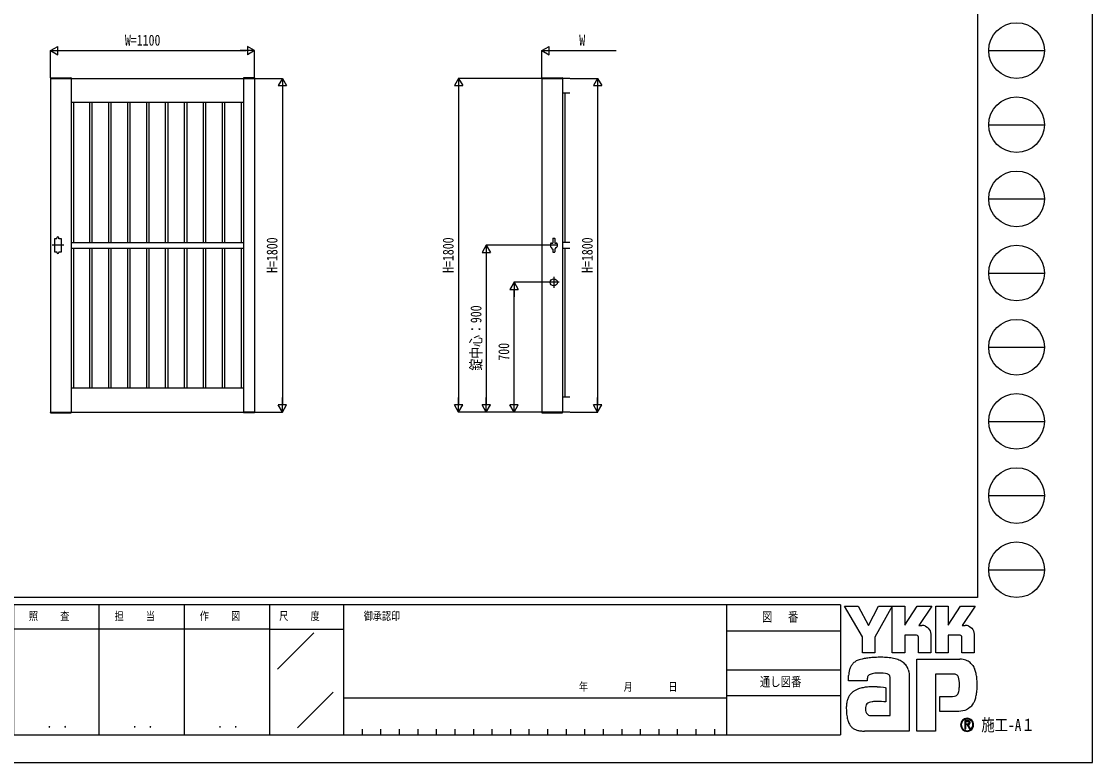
# Model space of a CAD drawing. Units: millimetres, scale not verified. Extents: x -8410 to 8410, y -5940 to 5940.
# Drawn here: x 2632 to 8410, y -5940 to -1943 of the extents above; entities that cross this region are included whole.
import ezdxf
from ezdxf.enums import TextEntityAlignment as Align

# ---------------------------------------------------------------- set-up
doc = ezdxf.new("R2010")
doc.units = ezdxf.units.MM
doc.header["$LTSCALE"] = 30
for name, color, linetype in [('0-2_YKK_A1', 4, 'Continuous'), ('0-3_YKK_D', 6, 'Continuous'), ('0-4_YKK_ZWAK', 7, 'Continuous')]:
    doc.layers.add(name, color=color, linetype=linetype)
doc.styles.add('ＭＳ ゴシック', font='')
doc.styles.get('ＭＳ ゴシック').set_extended_font_data('MS Gothic')

msp = doc.modelspace()

# ---------------------------------------------------------------- linework, layer by layer
at = {"layer": '0-2_YKK_A1'}
for p, q in [((2789.67, -2247.45), (2789.54, -2250)), ((2789.54, -2250), (2900.54, -2250)), ((2790.04, -2250), (3890.04, -2250)), ((2790.67, -2246.5), (2899.41, -2246.5)), ((2900.04, -2250), (2900.04, -4050)), ((2900.41, -2247.45), (2900.54, -2250)), ((3829.67, -2247.45), (3829.54, -2250)), ((3890.54, -2250), (3829.54, -2250)), ((3830.04, -2250), (3830.04, -4050)), ((3889.41, -2246.5), (3830.67, -2246.5)), ((3890.04, -2250), (3890.04, -4050)), ((3890.41, -2247.45), (3890.54, -2250)), ((5439.67, -2247.45), (5439.54, -2250)), ((5439.54, -2250), (5550.54, -2250)), ((5440.04, -2250), (5440.04, -4050)), ((5590.04, -2250), (5440.04, -2250)), ((5440.67, -2246.5), (5549.41, -2246.5)), ((5550.04, -2250), (5550.04, -4050)), ((5550.41, -2247.45), (5550.54, -2250)), ((5590.04, -2330), (5550.04, -2330)), ((5563.54, -2330), (5563.54, -3133.98)), ((3830.04, -2380), (2900.04, -2380)), ((2912.84, -2380), (2912.84, -3134.5)), ((2999.64, -2380), (2999.64, -3134.5)), ((3012.84, -2380), (3012.84, -3134.5)), ((3101.84, -2380), (3101.84, -3134.5)), ((3115.04, -2380), (3115.04, -3134.5)), ((3204.04, -2380), (3204.04, -3134.5)), ((3217.24, -2380), (3217.24, -3134.5)), ((3306.24, -2380), (3306.24, -3134.5)), ((3319.44, -2380), (3319.44, -3134.5)), ((3408.44, -2380), (3408.44, -3134.5)), ((3421.64, -2380), (3421.64, -3134.5)), ((3510.64, -2380), (3510.64, -3134.5)), ((3523.84, -2380), (3523.84, -3134.5)), ((3612.84, -2380), (3612.84, -3134.5)), ((3626.04, -2380), (3626.04, -3134.5)), ((3715.04, -2380), (3715.04, -3134.5)), ((3728.24, -2380), (3728.24, -3134.5)), ((3817.24, -2380), (3817.24, -3134.5)), ((2824.04, -3115), (2824.04, -3110)), ((2834.04, -3115), (2834.04, -3110)), ((5498.79, -3114.5), (5498.79, -3138)), ((5500.79, -3112.5), (5507.29, -3112.5)), ((5509.29, -3114.5), (5509.29, -3138)), ((2860.54, -3150), (2797.54, -3150)), ((2900.04, -3134.5), (3830.04, -3134.5)), ((2900.04, -3165.5), (3830.04, -3165.5)), ((2912.84, -3165.5), (2912.84, -3920)), ((2999.64, -3165.5), (2999.64, -3920)), ((3012.84, -3165.5), (3012.84, -3920)), ((3101.84, -3165.5), (3101.84, -3920)), ((3115.04, -3165.5), (3115.04, -3920)), ((3204.04, -3165.5), (3204.04, -3920)), ((3217.24, -3165.5), (3217.24, -3920)), ((3306.24, -3165.5), (3306.24, -3920)), ((3319.44, -3165.5), (3319.44, -3920)), ((3408.44, -3165.5), (3408.44, -3920)), ((3421.64, -3165.5), (3421.64, -3920)), ((3510.64, -3165.5), (3510.64, -3920)), ((3523.84, -3165.5), (3523.84, -3920)), ((3612.84, -3165.5), (3612.84, -3920)), ((3626.04, -3165.5), (3626.04, -3920)), ((3715.04, -3165.5), (3715.04, -3920)), ((3728.24, -3165.5), (3728.24, -3920)), ((3817.24, -3165.5), (3817.24, -3920)), ((5526.04, -3150), (5482.04, -3150)), ((5486.54, -3143), (5486.54, -3157)), ((5491.54, -3138), (5498.79, -3138)), ((5498.79, -3170.84), (5498.79, -3185.5)), ((5509.29, -3138), (5516.54, -3138)), ((5509.29, -3170.84), (5509.29, -3185.5)), ((5521.54, -3143), (5521.54, -3157)), ((5550.04, -3133.98), (5590.04, -3133.98)), ((5550.04, -3164.98), (5590.04, -3164.98)), ((5563.54, -3164.98), (5563.54, -3970)), ((2824.04, -3185), (2824.04, -3190)), ((2834.04, -3185), (2834.04, -3190)), ((5500.79, -3187.5), (5507.29, -3187.5)), ((5533.04, -3350), (5475.04, -3350)), ((5504.04, -3321), (5504.04, -3379)), ((3830.04, -3920), (2900.04, -3920)), ((5590.04, -3970), (5550.04, -3970)), ((2789.54, -4050), (2900.54, -4050)), ((2789.67, -4052.55), (2789.54, -4050)), ((2790.67, -4053.5), (2899.41, -4053.5)), ((2900.41, -4052.55), (2900.54, -4050)), ((3890.54, -4050), (3829.54, -4050)), ((3829.67, -4052.55), (3829.54, -4050)), ((3889.41, -4053.5), (3830.67, -4053.5)), ((3890.41, -4052.55), (3890.54, -4050)), ((5439.54, -4050), (5550.54, -4050)), ((5439.67, -4052.55), (5439.54, -4050)), ((5590.04, -4050), (5440.04, -4050)), ((5440.67, -4053.5), (5549.41, -4053.5)), ((5550.41, -4052.55), (5550.54, -4050))]:
    msp.add_line(p, q, dxfattribs=at)
for points in [[(2790.04, -2250), (2790.04, -4050), (3890.04, -4050)], [(2824.04, -3115), (2810.04, -3115), (2810.04, -3185), (2824.04, -3185)], [(2834.04, -3185), (2848.04, -3185), (2848.04, -3115), (2834.04, -3115)]]:
    msp.add_lwpolyline(points, dxfattribs=at)
msp.add_circle((5504.04, -3350), 19, dxfattribs=at)
for centre, radius, start, end in [((2790.67, -2247.5), 1, 90, 177), ((2899.41, -2247.5), 1, 3, 90), ((3830.67, -2247.5), 1, 90, 177), ((3889.41, -2247.5), 1, 3, 90), ((5440.67, -2247.5), 1, 90, 177), ((5549.41, -2247.5), 1, 3, 90), ((2829.04, -3110), 5, 0, 180), ((5500.79, -3114.5), 2, 90, 180), ((5507.29, -3114.5), 2, 0, 90), ((5491.54, -3143), 5, 90, 180), ((5491.54, -3157), 5, 180, 270), ((5504.04, -3159.56), 12.5, 191.55262, 245.16541), ((5504.04, -3159.5), 12.5, 294.83459, 348.44738), ((5504.04, -3159.56), 12.5, 294.83459, 348.44738), ((5516.54, -3143), 5, 0, 90), ((5516.54, -3157), 5, 270, 0), ((2829.04, -3190), 5, 180, 0), ((5500.79, -3185.5), 2, 180, 270), ((5507.29, -3185.5), 2, 270, 0), ((2790.67, -4052.5), 1, 183, 270), ((2899.41, -4052.5), 1, 270, 357), ((3830.67, -4052.5), 1, 183, 270), ((3889.41, -4052.5), 1, 270, 357), ((5440.67, -4052.5), 1, 183, 270), ((5549.41, -4052.5), 1, 270, 357)]:
    msp.add_arc(centre, radius, start, end, dxfattribs=at)
at = {"layer": '0-3_YKK_D'}
for p, q in [((2790.04, -2100), (2829.01, -2077.5)), ((2829.01, -2122.5), (2829.01, -2077.5)), ((3890.04, -2100), (3851.07, -2077.5)), ((3851.07, -2077.5), (3851.07, -2122.5)), ((5440.04, -2100), (5479.01, -2077.5)), ((5479.01, -2122.5), (5479.01, -2077.5)), ((2790.04, -2248), (2790.04, -2099)), ((2790.04, -2100), (2829.01, -2122.5)), ((2790.04, -2100), (2867.98, -2100)), ((2835.04, -2100), (3845.04, -2100)), ((3890.04, -2100), (3812.1, -2100)), ((3890.04, -2100), (3851.07, -2122.5)), ((3890.04, -2248), (3890.04, -2099)), ((5440.04, -2248), (5440.04, -2099)), ((5440.04, -2100), (5479.01, -2122.5)), ((5440.04, -2100), (5517.98, -2100)), ((5485.04, -2100), (5840.04, -2100)), ((3892.04, -2250), (4041.04, -2250)), ((4040.04, -2250), (4017.54, -2288.97)), ((4040.04, -2250), (4062.54, -2288.97)), ((4040.04, -2250), (4040.04, -2327.94)), ((4990.04, -2250), (4967.54, -2288.97)), ((5438.04, -2250), (4989.04, -2250)), ((4990.04, -2250), (5012.54, -2288.97)), ((4990.04, -2250), (4990.04, -2327.94)), ((5592.04, -2250), (5741.04, -2250)), ((5740.04, -2250), (5717.54, -2288.97)), ((5740.04, -2250), (5762.54, -2288.97)), ((5740.04, -2250), (5740.04, -2327.94)), ((4017.54, -2288.97), (4062.54, -2288.97)), ((4040.04, -2295), (4040.04, -4005)), ((4967.54, -2288.97), (5012.54, -2288.97)), ((4990.04, -2295), (4990.04, -4005)), ((5717.54, -2288.97), (5762.54, -2288.97)), ((5740.04, -2295), (5740.04, -4005)), ((5140.04, -3150), (5117.54, -3188.97)), ((5480.04, -3150), (5139.04, -3150)), ((5140.04, -3150), (5162.54, -3188.97)), ((5140.04, -3150), (5140.04, -3227.94)), ((5117.54, -3188.97), (5162.54, -3188.97)), ((5140.04, -3195), (5140.04, -4005)), ((5290.04, -3350), (5267.54, -3388.97)), ((5473.04, -3350), (5289.04, -3350)), ((5290.04, -3350), (5312.54, -3388.97)), ((5290.04, -3350), (5290.04, -3427.94)), ((5267.54, -3388.97), (5312.54, -3388.97)), ((5290.04, -4005), (5290.04, -3395)), ((4040.04, -4050), (4040.04, -3972.06)), ((4990.04, -4050), (4990.04, -3972.06)), ((5140.04, -4050), (5140.04, -3972.06)), ((5290.04, -4050), (5290.04, -3972.06)), ((5740.04, -4050), (5740.04, -3972.06)), ((4040.04, -4050), (4017.54, -4011.03)), ((4062.54, -4011.03), (4017.54, -4011.03)), ((4040.04, -4050), (4062.54, -4011.03)), ((4990.04, -4050), (4967.54, -4011.03)), ((5012.54, -4011.03), (4967.54, -4011.03)), ((4990.04, -4050), (5012.54, -4011.03)), ((5140.04, -4050), (5117.54, -4011.03)), ((5162.54, -4011.03), (5117.54, -4011.03)), ((5140.04, -4050), (5162.54, -4011.03)), ((5290.04, -4050), (5267.54, -4011.03)), ((5312.54, -4011.03), (5267.54, -4011.03)), ((5290.04, -4050), (5312.54, -4011.03)), ((5740.04, -4050), (5717.54, -4011.03)), ((5762.54, -4011.03), (5717.54, -4011.03)), ((5740.04, -4050), (5762.54, -4011.03)), ((3892.04, -4050), (4041.04, -4050)), ((5438.04, -4050), (4989.04, -4050)), ((5438.04, -4050), (5139.04, -4050)), ((5438.04, -4050), (5289.04, -4050)), ((5592.04, -4050), (5741.04, -4050))]:
    msp.add_line(p, q, dxfattribs=at)
at = {"layer": '0-4_YKK_ZWAK'}
for p, q in [((7790.04, 5550), (7790.04, -5050)), ((7850.04, -2100), (8150.04, -2100)), ((7850.04, -2500), (8150.04, -2500)), ((7850.04, -2900), (8150.04, -2900)), ((7850.04, -3300), (8150.04, -3300)), ((7850.04, -3700), (8150.04, -3700)), ((7850.04, -4100), (8150.04, -4100)), ((7850.04, -4500), (8150.04, -4500)), ((7850.04, -4900), (8150.04, -4900)), ((7790.04, -5050), (-7809.96, -5050)), ((3050.04, -5090), (3050.04, -5790)), ((3510.04, -5090), (3510.04, -5790)), ((3970.04, -5090), (3970.04, -5790)), ((4370.04, -5090), (3970.04, -5090)), ((6435.04, -5090), (4370.04, -5090)), ((4370.04, -5090), (4370.04, -5790)), ((6435.04, -5090), (6435.04, -5790)), ((7050.04, -5090), (6435.04, -5090)), ((7050.04, -5090), (7050.04, -5790)), ((3970.04, -5220), (2590.04, -5220)), ((3970.04, -5220), (4370.04, -5220)), ((4014.21, -5436.58), (4210.07, -5240.72)), ((6435.04, -5230), (7050.04, -5230)), ((6435.04, -5440), (7050.04, -5440)), ((4121.34, -5751.98), (4313.78, -5559.54)), ((4370.04, -5590), (6435.04, -5590)), ((7050.04, -5580), (6435.04, -5580)), ((4470.04, -5760), (4470.04, -5790)), ((4570.04, -5760), (4570.04, -5790)), ((4670.04, -5760), (4670.04, -5790)), ((4770.04, -5760), (4770.04, -5790)), ((4870.04, -5760), (4870.04, -5790)), ((4970.04, -5760), (4970.04, -5790)), ((5070.04, -5760), (5070.04, -5790)), ((5170.04, -5760), (5170.04, -5790)), ((5270.04, -5760), (5270.04, -5790)), ((5370.04, -5760), (5370.04, -5790)), ((5470.04, -5760), (5470.04, -5790)), ((5570.04, -5760), (5570.04, -5790)), ((5670.04, -5760), (5670.04, -5790)), ((5770.04, -5760), (5770.04, -5790)), ((5870.04, -5760), (5870.04, -5790)), ((5970.04, -5760), (5970.04, -5790)), ((6070.04, -5760), (6070.04, -5790)), ((6170.04, -5760), (6170.04, -5790)), ((6270.04, -5760), (6270.04, -5790)), ((6370.04, -5760), (6370.04, -5790)), ((7733.35, -5767.96), (7733.35, -5767.96)), ((2590.04, -5790), (3970.04, -5790)), ((3970.04, -5790), (4370.04, -5790)), ((4370.04, -5790), (6435.04, -5790)), ((6435.04, -5790), (7050.04, -5790))]:
    msp.add_line(p, q, dxfattribs=at)
for points in [[(-8410, -5940), (8410, -5940), (8410, 5940), (-8410, 5940)], [(7072.04, -5096), (7145.66, -5096), (7200.94, -5200.2), (7256.08, -5096), (7329.75, -5096), (7235.34, -5263.98), (7235.34, -5348.27), (7168.19, -5348.27), (7168.19, -5261.71)]]:
    msp.add_lwpolyline(points, close=True, dxfattribs=at)
for points in [[(3970.04, -5090), (2590.04, -5090), (2590.04, -5790)], [(7461.09, -5253.22), (7397.54, -5253.22), (7397.54, -5348.19), (7329.83, -5348.19), (7329.83, -5096), (7397.54, -5096), (7397.54, -5199.17), (7464.14, -5096), (7543.68, -5096), (7472.32, -5200.42), (7474.85, -5200.42), (7477.64, -5200.42), (7480.51, -5200.42), (7483.26, -5200.42), (7485.73, -5200.42), (7487.72, -5200.42), (7489.05, -5200.42), (7489.53, -5200.42)], [(7695.02, -5253.22), (7631.54, -5253.22), (7631.54, -5348.27), (7563.79, -5348.27), (7563.79, -5096), (7631.54, -5096), (7631.54, -5199.17), (7698.06, -5096), (7777.61, -5096), (7706.25, -5200.42), (7708.8, -5200.42), (7711.61, -5200.42), (7714.47, -5200.42), (7717.23, -5200.42), (7719.68, -5200.42), (7721.66, -5200.42), (7722.98, -5200.42), (7723.46, -5200.42)], [(7509.01, -5204.43), (7517.1, -5209.04), (7523.95, -5215.07), (7529.45, -5222.24), (7533.51, -5230.3), (7536.02, -5238.99), (7536.88, -5248.07), (7536.88, -5348.44), (7470.82, -5348.44), (7470.82, -5262.82)], [(7742.96, -5204.43), (7751.07, -5209.04), (7757.95, -5215.07), (7763.48, -5222.24), (7767.56, -5230.3), (7770.09, -5238.99), (7770.96, -5248.07), (7770.96, -5348.27), (7704.75, -5348.27), (7704.75, -5262.82)], [(7657.74, -5463.01), (7562.39, -5463.01), (7562.39, -5770), (7462.46, -5770), (7462.46, -5381.58), (7694.7, -5381.58)], [(7757.43, -5409.02), (7763.94, -5417.25), (7768.83, -5425.22), (7772.23, -5432.43)], [(7209.59, -5464.62), (7204.95, -5467.24), (7201.32, -5470.44), (7198.58, -5474.17), (7196.58, -5478.39), (7195.21, -5483.06), (7194.32, -5488.14), (7193.78, -5493.58), (7193.46, -5499.33), (7093.49, -5499.58), (7093.78, -5485.91), (7094.34, -5470.54)], [(7415.42, -5438.33), (7418.25, -5449.8), (7419.86, -5462.09), (7420.37, -5475.17), (7420.37, -5770), (7179.1, -5770)], [(7247.89, -5531.05), (7266.81, -5532.3), (7281.69, -5533.97), (7291.42, -5535.53), (7294.91, -5536.47), (7294.91, -5612.95), (7283.84, -5611.78), (7271.71, -5611.12), (7259.29, -5610.87), (7247.37, -5610.9), (7236.74, -5611.12), (7228.17, -5611.42), (7222.45, -5611.68), (7220.37, -5611.78), (7211.72, -5613.36), (7204.27, -5615.84), (7198, -5619.22), (7192.93, -5623.54), (7189.05, -5628.79), (7186.37, -5635.01), (7184.87, -5642.2), (7184.57, -5650.38), (7185.52, -5659.38), (7187.44, -5666.81), (7190.19, -5672.83), (7193.65, -5677.58), (7197.72, -5681.19), (7202.27, -5683.81), (7207.17, -5685.58), (7212.32, -5686.65), (7318.52, -5686.65), (7318.52, -5490.15), (7318.56, -5486.25), (7318.35, -5482.44), (7317.85, -5478.77), (7317, -5475.29), (7315.72, -5472.05), (7313.97, -5469.09), (7311.67, -5466.48), (7308.78, -5464.25)], [(7308.78, -5464.25), (7302.55, -5461.8), (7292.59, -5459.73), (7279.88, -5458.2), (7265.41, -5457.39), (7250.17, -5457.45), (7235.13, -5458.57)], [(7691.65, -5521.99), (7691.53, -5509.26), (7690.92, -5497.8), (7689.48, -5487.72), (7686.87, -5479.19)], [(7749.13, -5641.94), (7739.9, -5649.11), (7730.29, -5654.75), (7720.37, -5658.96), (7710.2, -5661.84), (7699.87, -5663.49), (7689.44, -5664.02), (7586.72, -5664.02), (7586.72, -5583.33), (7644.64, -5583.33), (7655.32, -5583.18), (7664.71, -5582.27), (7672.77, -5579.9)], [(7749.21, -5725.19), (7749.16, -5724.02), (7749.02, -5722.89), (7748.77, -5721.81), (7748.44, -5720.78), (7748.01, -5719.8), (7747.48, -5718.88), (7746.87, -5718.02), (7746.16, -5717.22), (7745.23, -5716.41), (7744.21, -5715.69), (7743.08, -5715.08), (7741.86, -5714.58), (7740.56, -5714.19), (7739.17, -5713.91), (7737.7, -5713.74), (7736.16, -5713.69), (7721, -5713.69), (7721, -5758.28), (7725.58, -5758.28), (7725.58, -5718.23), (7736.16, -5718.23), (7737.25, -5718.27), (7738.27, -5718.38), (7739.24, -5718.55), (7740.13, -5718.8), (7740.94, -5719.11), (7741.69, -5719.49), (7742.35, -5719.94), (7742.93, -5720.44)], [(7744.72, -5725.19), (7744.44, -5727.34), (7743.67, -5729.03), (7742.52, -5730.31), (7741.09, -5731.25), (7739.49, -5731.89), (7737.81, -5732.28), (7736.16, -5732.48), (7734.66, -5732.53), (7730.69, -5732.53), (7732.69, -5735.94), (7745.79, -5758.43), (7751.03, -5758.43), (7738.4, -5736.78), (7739.58, -5736.55), (7740.71, -5736.25), (7741.78, -5735.89), (7742.79, -5735.46), (7743.74, -5734.98), (7744.62, -5734.43), (7745.43, -5733.82), (7746.16, -5733.15)]]:
    msp.add_lwpolyline(points, dxfattribs=at)
for centre in [(8000.04, -2100), (8000.04, -2500), (8000.04, -2900), (8000.04, -3300), (8000.04, -3700), (8000.04, -4100), (8000.04, -4500), (8000.04, -4900)]:
    msp.add_circle(centre, 150, dxfattribs=at)
for centre, radius, start, end in [((7461.45, -5262.59), 9.38, 358.57817, 92.1683), ((7489.63, -5250.38), 49.95, 78.26798, 90.11215), ((7490.35, -5246.74), 46.25, 66.19963, 78.22058), ((7695.42, -5262.54), 9.33, 358.29941, 92.43455), ((7723.56, -5250.47), 50.04, 78.27851, 90.10826), ((7724.25, -5246.96), 46.47, 66.2483, 78.23226), ((7268.94, -5940.09), 568, 91.6169, 94.94971), ((7266.74, -5848.12), 476.01, 87.51794, 91.66439), ((7272.92, -5715.55), 343.3, 81.92631, 87.59083), ((7183.21, -5462.58), 87.16, 152.2125, 163.4865), ((7169.87, -5455.68), 72.15, 138.03852, 152.12015), ((7169.86, -5456.02), 72.36, 122.60463, 137.83438), ((7179.43, -5471.49), 90.56, 108.37421, 122.42809), ((7194.59, -5525.38), 146.5, 100.93159, 107.35499), ((7244.11, -5765.63), 391.8, 97.86054, 101.37938), ((7267.36, -5927.16), 554.99, 94.90201, 97.9576), ((7291.17, -5590.46), 216.88, 73.67137, 82.05943), ((7318.25, -5499.84), 122.3, 60.60528, 73.9085), ((7329.34, -5477.73), 97.61, 52.17347, 59.90542), ((7339.25, -5464.9), 81.39, 43.55042, 52.14561), ((7344.71, -5459.62), 73.79, 34.48659, 43.50182), ((7344.75, -5459.5), 73.7, 25.58915, 34.43128), ((7338.19, -5462.58), 80.94, 17.43089, 25.54591), ((7690.91, -5488.43), 106.91, 78.73198, 87.96551), ((7694.04, -5472.4), 90.58, 69.03034, 78.69541), ((7696.97, -5464.6), 82.25, 59.39484, 68.9885), ((7698.32, -5462.23), 79.52, 50.3012, 59.3616), ((7697.83, -5462.79), 80.27, 42.05209, 50.28551), ((7275.61, -5480.92), 181.57, 171.55622, 176.72493), ((7214.08, -5471.73), 119.36, 163.48385, 171.57982), ((7235.98, -5527.26), 67.97, 102.4979, 112.84632), ((7249.13, -5583.99), 126.2, 96.37207, 102.75341), ((7658.28, -5512.02), 49.01, 77.94572, 90.63794), ((7662.54, -5492.03), 28.57, 60.20991, 77.92418), ((7665.3, -5486.84), 22.7, 39.8078, 59.75378), ((7661.42, -5489.81), 27.58, 22.65544, 39.38165), ((7658.18, -5485.62), 125.84, 14.76267, 25.00486), ((7581, -5506.66), 205.84, 7.9139, 14.95041), ((7503.91, -5517.87), 283.74, 2.54376, 8.01251), ((7181.23, -5645.15), 107.73, 112.58838, 120.58162), ((7193.99, -5675.8), 140.93, 106.61303, 112.59024), ((7214.05, -5743.23), 211.28, 99.87193, 106.59825), ((7225.29, -5806.54), 275.59, 94.78469, 99.91711), ((7230.76, -5869.54), 338.82, 90.80099, 94.81812), ((7231.59, -5916.45), 385.74, 87.57779, 90.82714), ((7584.99, -5533.52), 106.22, 347.14308, 355.40008), ((7464.41, -5523.15), 227.25, 355.2339, 0.29193), ((7472.34, -5521), 315.35, 352.8937, 357.82206), ((7459.73, -5520.19), 327.99, 357.76419, 2.60674), ((7184.91, -5632.58), 101.81, 153.89178, 164.94341), ((7169.86, -5625.34), 85.1, 142.04688, 153.80771), ((7166.95, -5623.26), 81.53, 130.60221, 141.94427), ((7171.75, -5629.03), 89.03, 120.60724, 130.53081), ((7663.44, -5558.86), 23.02, 293.91672, 314.09376), ((7660.3, -5556.09), 27.2, 314.78099, 333.92928), ((7640.1, -5546.28), 49.66, 334.00676, 347.34989), ((7626.81, -5550.23), 157.95, 339.22498, 347.31457), ((7538.3, -5529.59), 248.83, 347.15166, 352.97565), ((7276.27, -5646.97), 194.58, 174.55588, 182.47272), ((7384.99, -5645.26), 303.3, 181.90948, 187.89042), ((7217.96, -5641.39), 136.01, 164.97537, 174.56739), ((7682.46, -5566.77), 100.47, 311.57033, 318.66243), ((7670.83, -5556.57), 115.94, 318.67367, 325.29112), ((7700.72, -5578.85), 78.7, 326.23251, 339.61931), ((7257.39, -5663.21), 174.43, 187.80471, 196.36971), ((7190.01, -5683.12), 104.18, 196.3102, 208.20993), ((7733.4, -5736.38), 35.28, 90.09157, 179.92363), ((7733.18, -5736.27), 31.37, 134.8007, 180.12175), ((7733.27, -5736.09), 31.31, 89.86602, 135.149), ((7733.4, -5736.31), 35.22, 44.93442, 90.08536), ((7733.41, -5736.33), 31.55, 45.03108, 90.11509), ((7733.43, -5736.34), 31.54, 0.00643, 45.07115), ((7733.68, -5736.2), 34.94, 359.78949, 45.13288), ((7160.67, -5698.73), 70.94, 208.29777, 223.35561), ((7154.05, -5704.55), 62.13, 223.64205, 239.63663), ((7159.54, -5694.56), 73.53, 239.8785, 253.65355), ((7169.6, -5660.02), 109.51, 253.69102, 263.74909), ((7178.12, -5584.19), 185.81, 263.68487, 270.30455), ((7733.19, -5736.42), 35.07, 179.86065, 225.14399), ((7733.05, -5736.47), 31.25, 179.75513, 225.29722), ((7733.36, -5736.42), 35.18, 224.94536, 269.98445), ((7733.29, -5736.75), 31.21, 224.62822, 270.10973), ((7733.35, -5736.25), 35.36, 269.98802, 314.93777), ((7733.3, -5736.28), 31.68, 270.09072, 359.90926), ((7738.02, -5725.01), 6.71, 358.3894, 42.86139), ((7738.15, -5725.51), 11.07, 316.37674, 1.6565), ((7733.59, -5736.48), 35.03, 314.92572, 0.23508)]:
    msp.add_arc(centre, radius, start, end, dxfattribs=at)

# ---------------------------------------------------------------- texts
at = {"layer": '0-3_YKK_D', "style": 'ＭＳ ゴシック', "width": 0.8}
for s, p in [('W=1100', (3190.71, -2091)), ('W', (5641.21, -2091))]:
    msp.add_text(s, height=58.65, dxfattribs=at).set_placement(p, align=Align.BOTTOM_LEFT)
for s, p in [('H=1800', (4031.04, -3299.33)), ('H=1800', (4981.04, -3299.33)), ('H=1800', (5731.04, -3299.33)), ('錠中心：900', (5131.04, -3826.13)), ('700', (5281.04, -3772.53))]:
    msp.add_text(s, height=58.65, rotation=90, dxfattribs=at).set_placement(p, align=Align.BOTTOM_LEFT)
at = {"layer": '0-4_YKK_ZWAK', "style": 'ＭＳ ゴシック', "width": 0.8}
for s, height, p in [('照     査', 43.99, (2672.84, -5185)), ('担     当', 43.99, (3134.44, -5185)), ('作     図', 43.99, (3594.44, -5185)), ('尺     度', 43.99, (4022.84, -5185)), ('御承認印', 43.99, (4478.28, -5185)), ('図\u3000 番', 51.32, (6626.81, -5195)), ('通し図番', 51.32, (6615.61, -5545)), ('年        月        日', 43.99, (5639.81, -5566.43)), ('施工-A１', 65.98, (7810.04, -5790)), ('． ．', 51.83, (2770, -5768.7)), ('． ．', 51.83, (3230, -5768.7)), ('． ．', 51.83, (3690, -5768.7))]:
    msp.add_text(s, height=height, dxfattribs=at).set_placement(p, align=Align.BOTTOM_LEFT)

doc.saveas('drawing.dxf')
